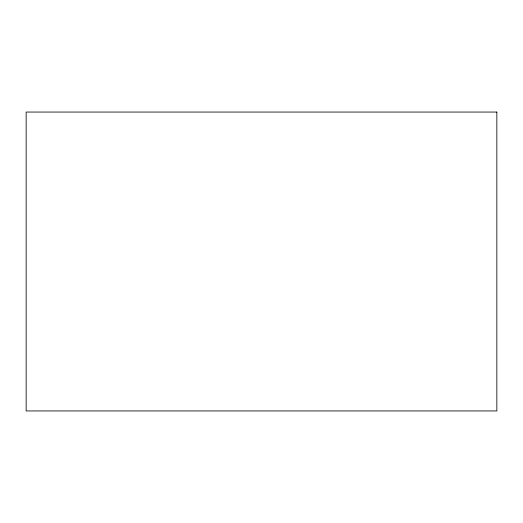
<?xml version="1.0" encoding="UTF-8"?>
<svg xmlns="http://www.w3.org/2000/svg" width="523" height="523" viewBox="0 0 523 523"><rect width="100%" height="100%" fill="white"/><g stroke="black" fill="none" stroke-linecap="round" stroke-linejoin="round"><path stroke-width="0.78" d="M496.85 112.053L26.15 112.053L26.15 410.947L496.85 410.947L496.85 112.053"/></g></svg>
